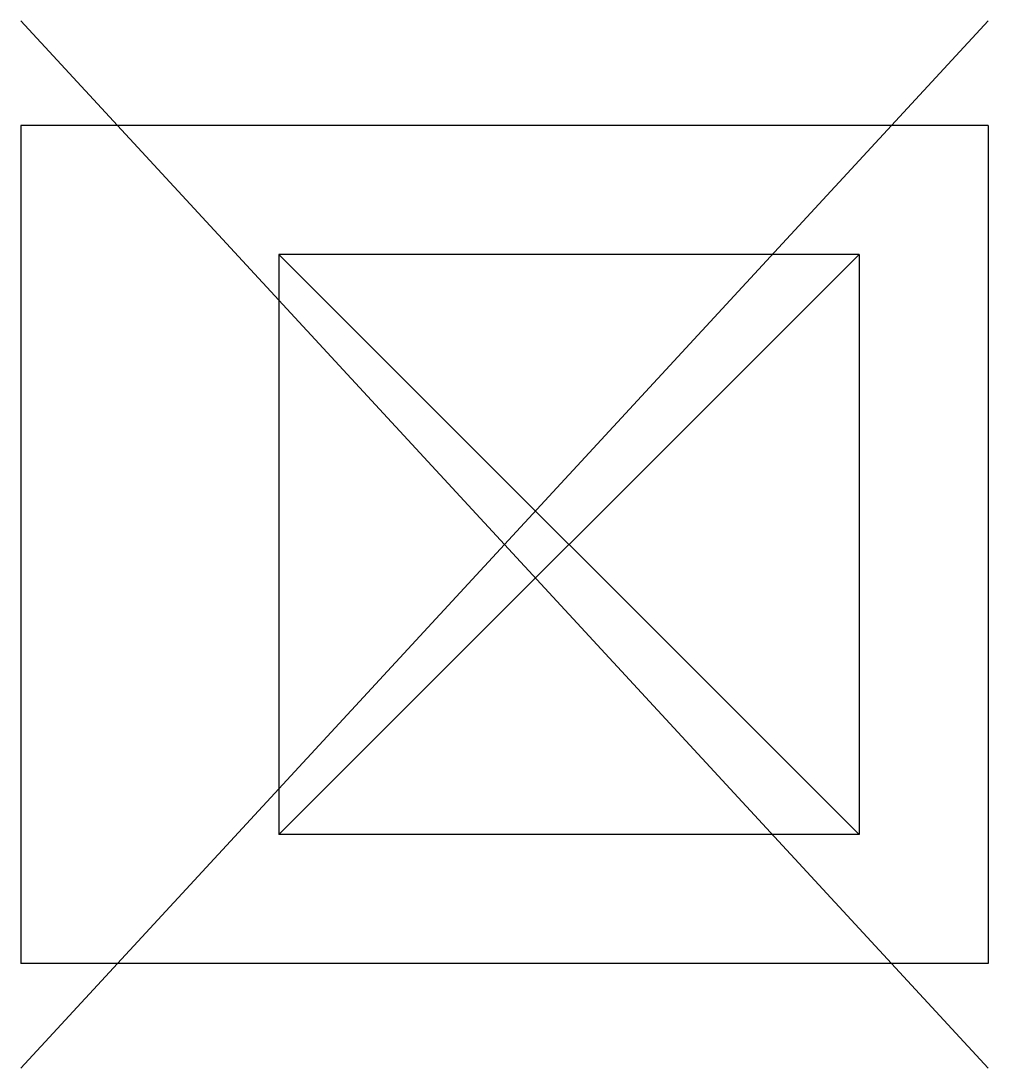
# Model space of a CAD drawing. Header units: metres. Extents: x 0 to 7.5, y -4.06 to 4.06.
import ezdxf

# ---------------------------------------------------------------- set-up
doc = ezdxf.new("R2010")
doc.units = ezdxf.units.M

msp = doc.modelspace()

# ---------------------------------------------------------------- linework, layer by layer
for p, q in [((7.5, 4.0625), (0, -4.0625)), ((0, 4.0625), (7.5, -4.0625)), ((7.5, 3.25), (0, 3.25)), ((0, 3.25), (0, -3.25)), ((7.5, 3.25), (7.5, -3.25)), ((6.5, 2.25), (2, 2.25)), ((2, 2.25), (2, -2.25)), ((2, 2.25), (6.5, -2.25)), ((2, -2.25), (6.5, 2.25)), ((6.5, 2.25), (6.5, -2.25)), ((6.5, -2.25), (2, -2.25)), ((7.5, -3.25), (0, -3.25))]:
    msp.add_line(p, q)

doc.saveas('drawing.dxf')
